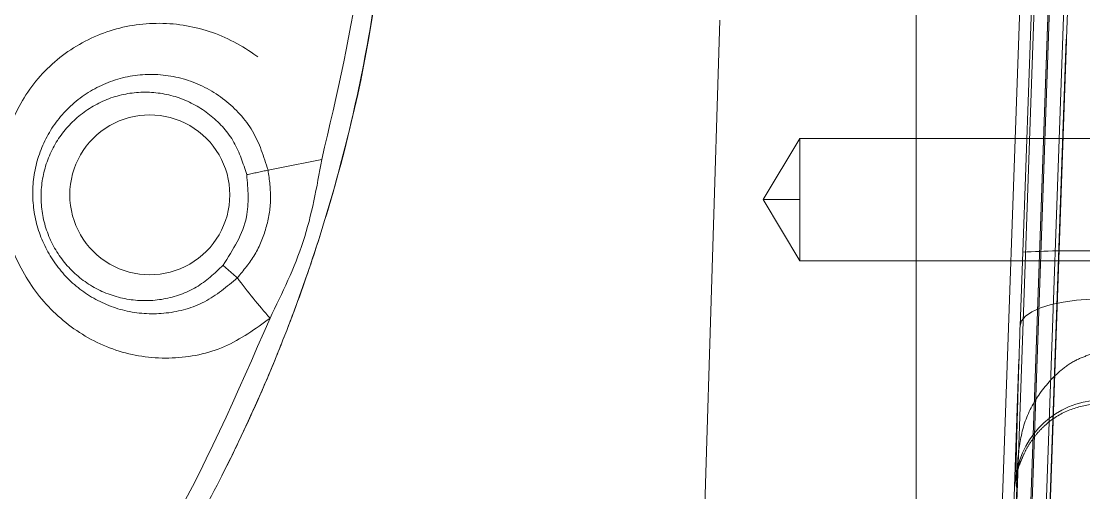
# Model space of a CAD drawing. Header units: millimetres. Extents: x 126 to 938, y 244 to 707.
# Drawn here: x 789.535 to 791.362, y 559.933 to 560.744 of the extents above; entities that cross this region are included whole.
import ezdxf

# ---------------------------------------------------------------- set-up
doc = ezdxf.new("R2010")
doc.units = ezdxf.units.MM
doc.linetypes.add('HIDDEN', pattern=[1.905, 1.27, -0.635])

msp = doc.modelspace()

# ---------------------------------------------------------------- linework, layer by layer
at = {"color": 7, "linetype": 'HIDDEN', "lineweight": 18}
for p, q in [((791.0737, 559.8373), (791.0737, 562.5373)), ((791.0737, 562.5373), (791.0737, 559.8373)), ((791.0737, 562.4873), (791.0737, 559.8873)), ((791.0737, 559.8873), (791.0737, 562.4873)), ((791.2208, 559.8873), (791.2662, 561.1873)), ((791.2908, 561.1864), (791.2454, 559.8864)), ((791.3152, 561.1873), (791.2536, 559.4216)), ((791.2567, 560.3469), (791.2864, 561.1873)), ((791.3152, 561.1873), (791.2681, 559.8373)), ((791.3172, 561.1873), (791.2718, 559.8873)), ((791.2877, 559.4413), (791.3487, 561.1873)), ((791.2964, 559.8864), (791.3418, 561.1864)), ((790.7361, 560.746), (790.6839, 559.0663)), ((790.8737, 560.5423), (790.8106, 560.4373)), ((790.8737, 560.5423), (790.8737, 560.4373)), ((790.8737, 560.4373), (790.8737, 560.5423)), ((790.8737, 560.5423), (791.3737, 560.5423)), ((790.8106, 560.4373), (790.8737, 560.4373)), ((790.8106, 560.4373), (790.8737, 560.4373)), ((790.8106, 560.4373), (790.8737, 560.3323)), ((790.8737, 560.3323), (790.8737, 560.4373)), ((790.8737, 560.4373), (790.8737, 560.3323)), ((791.2522, 560.2203), (791.2567, 560.3469)), ((790.8737, 560.3323), (791.3737, 560.3323)), ((791.2054, 558.8936), (791.2522, 560.2203)), ((791.2485, 559.9925), (791.2431, 559.8373)), ((791.2485, 559.9925), (791.2481, 559.9846)), ((791.2482, 559.9846), (791.2481, 559.9743))]:
    msp.add_line(p, q, dxfattribs=at)
at = {"color": 7, "linetype": 'HIDDEN', "lineweight": 18, "flags": 128}
for points in [[(791.2865, 559.4439), (791.3213, 560.4202), (791.3486, 561.1873)], [(791.2522, 560.2203), (791.2549, 560.2288), (791.2617, 560.237), (791.2727, 560.2445), (791.2874, 560.2511), (791.3054, 560.2568), (791.3262, 560.2612), (791.3492, 560.2643), (791.3737, 560.2659)]]:
    msp.add_lwpolyline(points, dxfattribs=at)
at = {"color": 7, "linetype": 'HIDDEN', "lineweight": 18}
for centre, radius, start, end in [((787.4737, 561.1873), 5.5, 270, 90), ((787.4737, 561.1873), 5.5, 270, 90), ((789.7562, 560.4456), 0.1375, 359.9975, 180.0025), ((789.7562, 560.4456), 0.1375, 359.9975, 180.0025), ((788.1413, 569.9524), 9.6374, 280.87498, 281.43474), ((773.4588, 637.9549), 79.2047, 281.997329, 282.024492), ((789.7562, 560.4456), 0.1375, 179.9975, 0.0025), ((789.7562, 560.4456), 0.1375, 179.9975, 0.0025), ((791.3397, 559.0269), 1.3226, 88.526, 93.5982), ((835.1568, 611.916), 68.6403, 228.731245, 228.758339), ((790.7752, 560.9486), 1.0822, 216.6284, 221.3598), ((791.393, 559.9444), 0.1481, 97.4835, 177.4433)]:
    msp.add_arc(centre, radius, start, end, dxfattribs=at)
for points, knots in [([(790.1737, 561.1866), (790.1725, 561.1255), (790.17, 561.0021), (790.1504, 560.8188), (790.1193, 560.6374), (790.0753, 560.4571), (790.0292, 560.3121), (789.987, 560.1994), (789.9538, 560.1186), (789.9158, 560.0344), (789.8728, 559.9472), (789.835, 559.8773), (789.8045, 559.8242), (789.7828, 559.7876), (789.7585, 559.7483), (789.7315, 559.7063), (789.6939, 559.6501), (789.6506, 559.5892), (789.6072, 559.5322), (789.5808, 559.4989), (789.5684, 559.4836), (789.565, 559.4795), (789.564, 559.4782), (789.5636, 559.4778), (789.5635, 559.4777)], [0, 0, 0, 0, 0.09905, 0.199946, 0.298646, 0.397259, 0.500536, 0.545086, 0.59231, 0.642205, 0.694771, 0.750009, 0.770992, 0.793978, 0.818967, 0.845953, 0.874946, 0.928484, 0.967175, 0.991013, 0.997363, 0.999146, 0.999687, 1, 1, 1, 1]), ([(789.7456, 559.7284), (789.777, 559.7792), (789.8374, 559.8774), (789.9129, 560.026), (789.975, 560.167), (790.0248, 560.2994), (790.0922, 560.5108), (790.1584, 560.8051), (790.1687, 561.0621), (790.1737, 561.1873)], [0, 0, 0, 0, 0.11628, 0.22439, 0.324329, 0.4161, 0.4997, 0.756528, 1, 1, 1, 1]), ([(790.0519, 560.5063), (790.0779, 560.618), (790.1301, 560.842), (790.1379, 561.0719), (790.1419, 561.1873)], [0, 0, 0, 0, 0.498367, 1, 1, 1, 1]), ([(791.3486, 561.1873), (791.3371, 560.8616), (791.3166, 560.28), (791.2959, 559.6985), (791.2868, 559.4426)], [0, 0, 0, 0, 0.56, 1, 1, 1, 1]), ([(793.439, 560.8931), (793.4252, 560.712), (793.3976, 560.3497), (793.2937, 559.8137), (793.1447, 559.2888), (792.9472, 558.7796), (792.7057, 558.2929), (792.4223, 557.8326), (792.1003, 557.4018), (791.7405, 557.0011), (791.3427, 556.6315), (790.9093, 556.2969), (790.4405, 555.9995), (789.9352, 555.7417), (789.3938, 555.529), (788.8261, 555.3706), (788.2459, 555.2662), (787.8561, 555.2435), (787.6612, 555.2321)], [0, 0, 0, 0, 0.061266, 0.122548, 0.183856, 0.245203, 0.306595, 0.366948, 0.427369, 0.487864, 0.548446, 0.610363, 0.672391, 0.735529, 0.801529, 0.86833, 0.934165, 1, 1, 1, 1]), ([(789.9629, 560.2335), (789.9378, 560.2152), (789.8876, 560.1787), (789.7946, 560.1599), (789.7018, 560.1718), (789.618, 560.2147), (789.5525, 560.282), (789.51, 560.3657), (789.4935, 560.458), (789.5063, 560.5512), (789.5491, 560.6349), (789.6174, 560.6995), (789.7032, 560.7374), (789.7967, 560.7445), (789.8875, 560.7208), (789.9655, 560.669), (790.0253, 560.5957), (790.043, 560.5361), (790.0519, 560.5063)], [0, 0, 0, 0, 0.0625805, 0.1249138, 0.1872529, 0.2497554, 0.3123968, 0.3750932, 0.4377306, 0.5002625, 0.5627937, 0.6252229, 0.6875515, 0.7498754, 0.8122483, 0.8747369, 0.9373368, 1, 1, 1, 1]), ([(789.9067, 560.303), (789.8887, 560.2877), (789.8532, 560.2576), (789.7852, 560.2388), (789.7171, 560.2419), (789.6547, 560.2667), (789.6041, 560.3089), (789.5691, 560.3642), (789.5527, 560.4273), (789.5564, 560.493), (789.5807, 560.555), (789.6243, 560.607), (789.6837, 560.6426), (789.7528, 560.6566), (789.8239, 560.6462), (789.8874, 560.6117), (789.9375, 560.5574), (789.9522, 560.5112), (789.9595, 560.4881)], [0, 0, 0, 0, 0.064483, 0.127768, 0.189749, 0.250476, 0.310224, 0.369396, 0.428514, 0.488079, 0.548479, 0.609966, 0.67265, 0.736543, 0.801474, 0.867196, 0.933418, 1, 1, 1, 1]), ([(789.9228, 560.4803), (789.9167, 560.4994), (789.9046, 560.5377), (789.8639, 560.5835), (789.8117, 560.614), (789.752, 560.6254), (789.692, 560.6165), (789.6383, 560.5883), (789.5968, 560.5441), (789.5719, 560.4887), (789.5665, 560.4283), (789.5812, 560.3694), (789.6144, 560.3186), (789.6624, 560.2816), (789.72, 560.2624), (789.7805, 560.2633), (789.8384, 560.2832), (789.8676, 560.3107), (789.8823, 560.3244)], [0, 0, 0, 0, 0.062668, 0.125166, 0.187659, 0.250144, 0.312625, 0.375111, 0.437591, 0.50008, 0.562575, 0.625066, 0.68755, 0.750036, 0.812525, 0.875018, 0.937507, 1, 1, 1, 1]), ([(790.0519, 560.5063), (790.0433, 560.4586), (790.0262, 560.3636), (789.9839, 560.2768), (789.9629, 560.2335)], [0, 0, 0, 0, 0.501615, 1, 1, 1, 1]), ([(789.9595, 560.4881), (789.9618, 560.4712), (789.9664, 560.4379), (789.9576, 560.3882), (789.9389, 560.3414), (789.9175, 560.3158), (789.9067, 560.303)], [0, 0, 0, 0, 0.253612, 0.502122, 0.749051, 1, 1, 1, 1]), ([(789.8823, 560.3244), (789.8993, 560.3512), (789.9298, 560.3993), (789.925, 560.4555), (789.9228, 560.4803)], [0, 0, 0, 0, 0.559495, 1, 1, 1, 1]), ([(789.5353, 559.503), (789.6212, 559.6163), (789.793, 559.8427), (789.9063, 560.1033), (789.9629, 560.2335)], [0, 0, 0, 0, 0.500334, 1, 1, 1, 1]), ([(791.245, 559.951), (791.2452, 559.9643), (791.2457, 560.0016), (791.2475, 560.0636), (791.2496, 560.1401), (791.2513, 560.1926), (791.2522, 560.2203)], [0, 0, 0, 0, 0.147759, 0.415201, 0.691261, 1, 1, 1, 1]), ([(791.3737, 560.1714), (791.3649, 560.1683), (791.3466, 560.1618), (791.3148, 560.1393), (791.2823, 560.1027), (791.2556, 560.0503), (791.2509, 560.0118), (791.2485, 559.9925)], [0, 0, 0, 0, 0.1208521, 0.251036, 0.5001473, 0.7495723, 1, 1, 1, 1]), ([(791.2481, 559.9743), (791.2481, 559.974), (791.2481, 559.9722), (791.2511, 559.9818), (791.2533, 559.987), (791.2596, 560.0021), (791.2679, 560.0171), (791.2797, 560.0338), (791.2997, 560.0548), (791.3312, 560.0762), (791.3606, 560.0827), (791.3752, 560.0859)], [0, 0, 0, 0, 0.003682, 0.026656, 0.082653, 0.165295, 0.266902, 0.380481, 0.501279, 0.752136, 1, 1, 1, 1]), ([(791.2481, 559.9846), (791.2476, 559.9599), (791.247, 559.9312), (791.2453, 559.9486), (791.245, 559.951)], [0, 0, 0, 0, 0.863059, 1, 1, 1, 1])]:
    msp.add_open_spline(points, degree=3, knots=knots, dxfattribs=at)

doc.saveas('drawing.dxf')
